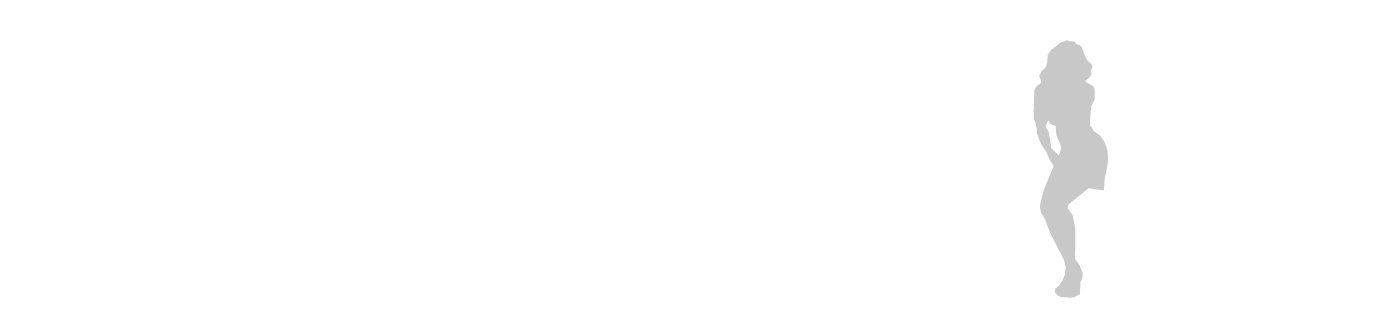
# Model space of a CAD drawing. Header units: metres. Extents: x -22.6 to 47.7, y -9.5 to 1.5.
# Drawn here: x 37.58 to 47.67, y -6.17 to -4.14 of the extents above; entities that cross this region are included whole.
import ezdxf

# ---------------------------------------------------------------- set-up
doc = ezdxf.new("R2010")
doc.units = ezdxf.units.M
doc.layers.add('persone', color=7, linetype='Continuous')
pattern_1 = [(0, (17.608, -2.652), (0, 6.985), [5.08, -1.905]), (90, (17.608, -2.652), (-6.985, 4e-16), [5.08, -1.905])]

msp = doc.modelspace()

# ---------------------------------------------------------------- hatches: boundary and pattern name
at = {"layer": 'persone', "transparency": 33554534}
h = msp.add_hatch(dxfattribs=at)
h.set_pattern_fill('ANGLE', color=256)
h.set_pattern_definition(pattern_1)
h.paths.add_polyline_path([(47.554, -4.899), (47.541, -4.789), (47.531, -4.736), (47.528, -4.617), (47.51, -4.577), (47.474, -4.549), (47.47, -4.521), (47.487, -4.474), (47.498, -4.445), (47.487, -4.408), (47.442, -4.377), (47.418, -4.324), (47.391, -4.267), (47.365, -4.217), (47.337, -4.196), (47.295, -4.177), (47.272, -4.158), (47.238, -4.136), (47.218, -4.136), (47.182, -4.181), (47.131, -4.374), (47.127, -4.485), (47.148, -4.56), (47.154, -4.61), (47.131, -4.641), (47.105, -4.685), (47.108, -4.73), (47.132, -4.757), (47.171, -4.788), (47.18, -4.814), (47.185, -4.895), (47.195, -4.929), (47.185, -4.98), (47.158, -5.062), (47.101, -5.116), (47.057, -5.149), (47.054, -5.152), (47.068, -5.193), (47.069, -5.21), (47.014, -5.318), (46.954, -5.446), (46.922, -5.522), (46.928, -5.559), (46.92, -5.604), (46.9, -5.71), (46.878, -5.898), (46.87, -5.959), (46.86, -5.999), (46.858, -6.089), (46.826, -6.139), (46.849, -6.166), (46.895, -6.148), (46.922, -6.096), (46.935, -6.069), (46.961, -6.038), (46.959, -5.989), (46.931, -5.941), (46.935, -5.884), (46.978, -5.805), (47.022, -5.691), (47.033, -5.601), (47.028, -5.561), (47.079, -5.495), (47.198, -5.365), (47.232, -5.311), (47.302, -5.325), (47.402, -5.336), (47.447, -5.459), (47.498, -5.616), (47.525, -5.656), (47.548, -5.791), (47.58, -5.869), (47.607, -5.982), (47.604, -6.059), (47.591, -6.096), (47.595, -6.116), (47.622, -6.148), (47.647, -6.151), (47.667, -6.132), (47.662, -6.071), (47.652, -6.006), (47.65, -5.978), (47.637, -5.891), (47.638, -5.707), (47.615, -5.615), (47.614, -5.564), (47.601, -5.414), (47.575, -5.31), (47.625, -5.286), (47.635, -5.262), (47.631, -5.235), (47.582, -5.139), (47.56, -5.059), (47.562, -5.007)])
h.paths.add_polyline_path([(47.397, -4.865), (47.423, -4.834), (47.457, -4.776), (47.465, -4.816), (47.498, -4.873), (47.504, -4.903), (47.498, -4.921), (47.467, -4.925), (47.425, -4.911)], flags=16)
h.paths.add_polyline_path([(47.249, -4.511), (47.231, -4.483), (47.209, -4.467), (47.219, -4.416), (47.237, -4.461), (47.259, -4.471), (47.259, -4.483)], flags=16)
h = msp.add_hatch(color=256, dxfattribs=at)
h.dxf.hatch_style = 1
h.paths.add_polyline_path([(45.675, -5.022), (45.659, -4.987), (45.629, -4.948), (45.588, -4.918), (45.556, -4.872), (45.556, -4.854), (45.566, -4.732), (45.591, -4.682), (45.592, -4.602), (45.582, -4.582), (45.557, -4.566), (45.525, -4.549), (45.525, -4.538), (45.552, -4.517), (45.569, -4.487), (45.562, -4.464), (45.571, -4.449), (45.575, -4.431), (45.567, -4.414), (45.553, -4.401), (45.54, -4.39), (45.526, -4.368), (45.51, -4.33), (45.495, -4.285), (45.477, -4.271), (45.456, -4.267), (45.442, -4.247), (45.384, -4.237), (45.336, -4.253), (45.3, -4.283), (45.264, -4.309), (45.24, -4.347), (45.236, -4.403), (45.226, -4.435), (45.19, -4.473), (45.176, -4.505), (45.19, -4.539), (45.188, -4.557), (45.16, -4.577), (45.141, -4.603), (45.137, -4.673), (45.135, -4.787), (45.135, -4.829), (45.143, -4.839), (45.158, -4.899), (45.16, -4.939), (45.19, -5.015), (45.228, -5.071), (45.254, -5.131), (45.284, -5.181), (45.212, -5.356), (45.188, -5.448), (45.18, -5.484), (45.19, -5.53), (45.218, -5.576), (45.242, -5.64), (45.268, -5.702), (45.32, -5.802), (45.362, -5.884), (45.374, -5.94), (45.368, -5.998), (45.346, -6.046), (45.322, -6.08), (45.298, -6.098), (45.292, -6.124), (45.312, -6.149), (45.334, -6.161), (45.408, -6.167), (45.44, -6.163), (45.482, -6.139), (45.484, -6.082), (45.484, -6.052), (45.5, -6.024), (45.502, -5.98), (45.48, -5.926), (45.444, -5.876), (45.446, -5.8), (45.446, -5.644), (45.428, -5.55), (45.388, -5.494), (45.394, -5.47), (45.46, -5.416), (45.546, -5.346), (45.662, -5.363), (45.667, -5.276), (45.688, -5.179), (45.693, -5.112), (45.688, -5.062)])
h.paths.add_polyline_path([(45.343, -5.045), (45.323, -5.099), (45.294, -5.071), (45.268, -5.048), (45.248, -4.925), (45.223, -4.885), (45.245, -4.834), (45.257, -4.862), (45.3, -4.88), (45.305, -4.951), (45.331, -5.005)], flags=16)
h = msp.add_hatch(dxfattribs=at)
h.set_pattern_fill('ANGLE', color=256)
h.set_pattern_definition(pattern_1)
h.paths.add_polyline_path([(46.566, -5.117), (46.561, -5.033), (46.549, -4.969), (46.528, -4.923), (46.479, -4.859), (46.472, -4.778), (46.526, -4.759), (46.546, -4.706), (46.527, -4.652), (46.525, -4.595), (46.549, -4.566), (46.684, -4.54), (46.787, -4.441), (46.817, -4.407), (46.828, -4.376), (46.749, -4.333), (46.62, -4.335), (46.567, -4.317), (46.535, -4.305), (46.516, -4.267), (46.49, -4.226), (46.462, -4.194), (46.361, -4.177), (46.302, -4.199), (46.282, -4.201), (46.128, -4.142), (46.055, -4.144), (46.028, -4.156), (46.024, -4.197), (46.071, -4.305), (46.147, -4.391), (46.187, -4.454), (46.236, -4.533), (46.24, -4.573), (46.242, -4.623), (46.244, -4.664), (46.245, -4.71), (46.257, -4.763), (46.263, -4.814), (46.255, -4.877), (46.2, -4.946), (46.179, -5.024), (46.179, -5.099), (46.202, -5.249), (46.2, -5.365), (46.185, -5.46), (46.153, -5.601), (46.107, -5.74), (46.159, -5.751), (46.234, -5.72), (46.35, -5.621), (46.389, -5.547), (46.396, -5.604), (46.356, -5.697), (46.367, -5.812), (46.379, -5.905), (46.379, -5.948), (46.358, -6), (46.356, -6.034), (46.393, -6.066), (46.413, -6.127), (46.451, -6.161), (46.497, -6.161), (46.517, -6.15), (46.511, -6.135), (46.491, -6.124), (46.477, -6.081), (46.459, -5.982), (46.459, -5.962), (46.48, -5.821), (46.529, -5.691), (46.529, -5.61), (46.558, -5.541), (46.529, -5.465), (46.527, -5.404), (46.579, -5.375), (46.574, -5.313), (46.571, -5.223)])
h.paths.add_polyline_path([(46.547, -4.5), (46.509, -4.481), (46.471, -4.474), (46.466, -4.456), (46.469, -4.436), (46.507, -4.402), (46.52, -4.394), (46.575, -4.391), (46.605, -4.378), (46.689, -4.396), (46.748, -4.402), (46.713, -4.413), (46.664, -4.446), (46.608, -4.487), (46.58, -4.495)], flags=16)
h.paths.add_polyline_path([(46.274, -4.387), (46.26, -4.384), (46.228, -4.344), (46.181, -4.292), (46.139, -4.248), (46.129, -4.229), (46.131, -4.225), (46.155, -4.228), (46.203, -4.228), (46.241, -4.228), (46.264, -4.242), (46.28, -4.263), (46.268, -4.273), (46.259, -4.296), (46.261, -4.32), (46.265, -4.335), (46.278, -4.343), (46.273, -4.362), (46.269, -4.373)], flags=16)
h = msp.add_hatch(dxfattribs=at)
h.set_pattern_fill('ANGLE', color=256)
h.set_pattern_definition(pattern_1)
h.paths.add_polyline_path([(38.203, -4.833), (38.203, -4.797), (38.244, -4.74), (38.278, -4.699), (38.324, -4.613), (38.346, -4.575), (38.358, -4.558), (38.363, -4.544), (38.365, -4.506), (38.369, -4.375), (38.381, -4.354), (38.374, -4.327), (38.356, -4.308), (38.302, -4.304), (38.291, -4.318), (38.325, -4.356), (38.338, -4.366), (38.325, -4.431), (38.306, -4.524), (38.306, -4.538), (38.287, -4.557), (38.26, -4.597), (38.234, -4.621), (38.207, -4.611), (38.194, -4.593), (38.195, -4.566), (38.185, -4.535), (38.168, -4.498), (38.135, -4.471), (38.101, -4.458), (38.072, -4.465), (38.034, -4.491), (38.018, -4.516), (38.003, -4.555), (37.993, -4.609), (37.986, -4.652), (37.996, -4.681), (37.98, -4.7), (37.931, -4.723), (37.87, -4.728), (37.809, -4.725), (37.774, -4.707), (37.732, -4.706), (37.669, -4.709), (37.633, -4.698), (37.624, -4.685), (37.618, -4.658), (37.619, -4.635), (37.622, -4.615), (37.608, -4.601), (37.588, -4.609), (37.579, -4.653), (37.585, -4.688), (37.606, -4.713), (37.634, -4.729), (37.698, -4.754), (37.721, -4.758), (37.751, -4.758), (37.813, -4.781), (37.863, -4.792), (37.919, -4.797), (37.957, -4.807), (37.983, -4.841), (37.994, -4.906), (38.026, -4.961), (38.032, -5.016), (38.026, -5.066), (38.006, -5.075), (38.011, -5.086), (37.987, -5.112), (37.942, -5.157), (37.91, -5.242), (37.909, -5.316), (37.923, -5.351), (37.937, -5.404), (37.944, -5.502), (37.922, -5.638), (37.907, -5.725), (37.869, -5.884), (37.841, -6.089), (37.87, -6.129), (37.914, -6.137), (37.968, -6.139), (38.015, -6.108), (38.015, -5.716), (38.038, -5.627), (38.054, -5.539), (38.073, -5.485), (38.092, -5.476), (38.121, -5.496), (38.168, -5.631), (38.184, -5.653), (38.172, -5.72), (38.145, -5.856), (38.128, -6.022), (38.146, -6.063), (38.195, -6.082), (38.195, -6.128), (38.208, -6.151), (38.237, -6.161), (38.249, -6.15), (38.246, -6.138), (38.235, -6.124), (38.236, -6.101), (38.237, -6.081), (38.278, -6.066), (38.31, -6.036), (38.294, -5.995), (38.292, -5.807), (38.281, -5.657), (38.283, -5.614), (38.243, -5.484), (38.199, -5.332), (38.145, -5.223), (38.145, -5.182), (38.16, -5.183), (38.159, -5.134), (38.184, -5.09), (38.193, -4.996), (38.225, -4.972), (38.246, -4.926), (38.234, -4.878)])
h = msp.add_hatch(dxfattribs=at)
h.set_pattern_fill('ANGLE', color=256)
h.set_pattern_definition(pattern_1)
h.paths.add_polyline_path([(42.188, -5.11), (42.172, -4.952), (42.148, -4.899), (42.149, -4.84), (42.143, -4.784), (42.111, -4.743), (42.073, -4.698), (42.038, -4.657), (42.029, -4.612), (42.039, -4.579), (42.067, -4.562), (42.079, -4.547), (42.091, -4.488), (42.108, -4.457), (42.115, -4.439), (42.117, -4.423), (42.119, -4.396), (42.126, -4.379), (42.111, -4.376), (42.115, -4.341), (42.079, -4.313), (42.033, -4.291), (42.015, -4.278), (42.001, -4.274), (41.98, -4.265), (41.981, -4.276), (41.956, -4.27), (41.938, -4.277), (41.939, -4.299), (41.917, -4.303), (41.909, -4.318), (41.905, -4.332), (41.905, -4.363), (41.896, -4.377), (41.895, -4.394), (41.891, -4.418), (41.895, -4.427), (41.886, -4.436), (41.887, -4.458), (41.898, -4.482), (41.915, -4.494), (41.922, -4.528), (41.925, -4.551), (41.906, -4.58), (41.883, -4.616), (41.852, -4.663), (41.803, -4.787), (41.777, -4.893), (41.775, -4.963), (41.778, -5.029), (41.757, -5.067), (41.754, -5.137), (41.721, -5.25), (41.741, -5.263), (41.713, -5.324), (41.749, -5.388), (41.773, -5.39), (41.824, -5.388), (41.875, -5.388), (41.888, -5.379), (41.888, -5.378), (41.832, -5.354), (41.79, -5.328), (41.759, -5.31), (41.775, -5.267), (41.795, -5.272), (41.822, -5.188), (41.858, -5.083), (41.862, -5.047), (41.894, -4.997), (41.899, -5.049), (41.937, -5.122), (41.933, -5.168), (41.902, -5.258), (41.886, -5.333), (41.888, -5.378), (41.889, -5.378), (41.888, -5.379), (41.893, -5.462), (41.871, -5.607), (41.853, -5.643), (41.805, -5.681), (41.721, -5.717), (41.635, -5.801), (41.555, -5.901), (41.506, -5.942), (41.513, -5.958), (41.462, -5.986), (41.452, -6.005), (41.455, -6.041), (41.488, -6.082), (41.509, -6.129), (41.529, -6.164), (41.606, -6.167), (41.625, -6.149), (41.609, -6.133), (41.599, -6.105), (41.602, -6.082), (41.625, -6.092), (41.641, -6.087), (41.672, -6.061), (41.73, -6.017), (41.816, -5.932), (41.878, -5.856), (41.945, -5.797), (42, -5.764), (42.067, -5.702), (42.069, -5.601), (42.079, -5.526), (42.121, -5.469), (42.149, -5.474), (42.186, -5.541), (42.238, -5.657), (42.32, -5.771), (42.371, -5.87), (42.418, -5.935), (42.464, -6.02), (42.504, -6.087), (42.53, -6.095), (42.545, -6.143), (42.553, -6.16), (42.64, -6.169), (42.689, -6.162), (42.697, -6.134), (42.667, -6.084), (42.614, -6.041), (42.622, -6.001), (42.614, -5.952), (42.566, -5.883), (42.468, -5.786), (42.446, -5.719), (42.389, -5.506), (42.317, -5.333), (42.25, -5.227)])
h = msp.add_hatch(dxfattribs=at)
h.set_pattern_fill('ANGLE', color=256)
h.set_pattern_definition(pattern_1)
h.paths.add_polyline_path([(39.159, -5.087), (39.132, -5.018), (39.128, -4.984), (39.139, -4.897), (39.139, -4.87), (39.168, -4.857), (39.18, -4.821), (39.174, -4.791), (39.162, -4.765), (39.152, -4.752), (39.132, -4.749), (39.089, -4.766), (39.045, -4.778), (38.942, -4.771), (38.893, -4.795), (38.892, -4.83), (38.899, -4.851), (38.919, -4.873), (38.941, -4.916), (38.947, -4.94), (38.939, -4.974), (38.928, -5.001), (38.89, -5.039), (38.86, -5.073), (38.848, -5.052), (38.811, -4.991), (38.78, -4.959), (38.777, -4.942), (38.824, -4.891), (38.864, -4.84), (38.892, -4.83), (38.893, -4.795), (38.942, -4.771), (39.045, -4.778), (39.089, -4.766), (39.132, -4.749), (39.152, -4.752), (39.154, -4.734), (39.159, -4.701), (39.159, -4.67), (39.141, -4.655), (39.109, -4.655), (39.073, -4.661), (39.045, -4.661), (39.037, -4.64), (39.041, -4.628), (39.095, -4.621), (39.118, -4.602), (39.124, -4.563), (39.097, -4.525), (39.082, -4.513), (39.077, -4.489), (39.065, -4.45), (39.049, -4.422), (39.03, -4.411), (38.992, -4.398), (38.967, -4.401), (38.938, -4.405), (38.907, -4.434), (38.887, -4.467), (38.876, -4.501), (38.867, -4.539), (38.852, -4.562), (38.86, -4.605), (38.899, -4.638), (38.927, -4.641), (38.934, -4.663), (38.919, -4.672), (38.875, -4.695), (38.841, -4.712), (38.824, -4.739), (38.792, -4.791), (38.771, -4.841), (38.742, -4.89), (38.718, -4.928), (38.719, -4.971), (38.76, -5.021), (38.803, -5.058), (38.827, -5.096), (38.831, -5.134), (38.844, -5.186), (38.847, -5.186), (38.826, -5.199), (38.809, -5.216), (38.81, -5.235), (38.827, -5.245), (38.808, -5.252), (38.809, -5.263), (38.808, -5.279), (38.831, -5.299), (38.844, -5.298), (38.839, -5.319), (38.842, -5.334), (38.861, -5.34), (38.887, -5.342), (38.955, -5.367), (39.036, -5.367), (39.127, -5.351), (39.158, -5.357), (39.185, -5.343), (39.19, -5.312), (39.171, -5.292), (39.197, -5.29), (39.21, -5.265), (39.207, -5.241), (39.181, -5.235), (39.205, -5.216), (39.2, -5.194), (39.19, -5.181), (39.166, -5.168)])
h.paths.add_polyline_path([(39.147, -5.458), (39.127, -5.351), (39.036, -5.367), (38.955, -5.367), (38.887, -5.342), (38.886, -5.342), (38.962, -5.461), (39.001, -5.507), (39.047, -5.614), (39.022, -5.683), (39.024, -5.731), (39.053, -5.862), (39.08, -5.964), (39.076, -6.012), (39.068, -6.064), (39.075, -6.098), (39.075, -6.13), (39.083, -6.132), (39.087, -6.1), (39.098, -6.109), (39.108, -6.14), (39.121, -6.166), (39.185, -6.166), (39.184, -6.141), (39.167, -6.115), (39.153, -6.088), (39.131, -6.02), (39.123, -5.959), (39.121, -5.806), (39.121, -5.706), (39.136, -5.628), (39.146, -5.603), (39.148, -5.566)])
h.paths.add_polyline_path([(38.993, -5.552), (39.001, -5.507), (38.962, -5.461), (38.886, -5.342), (38.879, -5.39), (38.865, -5.503), (38.865, -5.542), (38.84, -5.599), (38.8, -5.653), (38.77, -5.713), (38.74, -5.905), (38.719, -5.962), (38.696, -5.994), (38.683, -6.028), (38.688, -6.048), (38.688, -6.074), (38.683, -6.099), (38.688, -6.1), (38.694, -6.073), (38.698, -6.055), (38.709, -6.061), (38.722, -6.078), (38.736, -6.115), (38.75, -6.133), (38.784, -6.135), (38.805, -6.122), (38.796, -6.108), (38.769, -6.079), (38.756, -6.03), (38.751, -5.992), (38.778, -5.928), (38.821, -5.851), (38.882, -5.763), (38.916, -5.656)])
h = msp.add_hatch(dxfattribs=at)
h.set_pattern_fill('ANGLE', color=256)
h.set_pattern_definition(pattern_1)
h.paths.add_polyline_path([(40.142, -5.175), (40.073, -5.053), (40.07, -5.04), (40.09, -5.037), (40.126, -5.01), (40.139, -4.993), (40.239, -4.931), (40.251, -4.897), (40.236, -4.871), (40.177, -4.811), (40.114, -4.77), (40.082, -4.731), (40.049, -4.704), (39.998, -4.683), (39.99, -4.655), (40.004, -4.652), (40.004, -4.636), (39.989, -4.619), (39.993, -4.597), (40.004, -4.577), (40.014, -4.553), (40.013, -4.523), (40.001, -4.5), (39.986, -4.458), (39.949, -4.428), (39.913, -4.428), (39.881, -4.437), (39.854, -4.453), (39.835, -4.492), (39.829, -4.542), (39.836, -4.599), (39.821, -4.63), (39.795, -4.655), (39.777, -4.655), (39.773, -4.673), (39.797, -4.671), (39.893, -4.77), (39.98, -4.806), (40.019, -4.81), (40.029, -4.803), (40.051, -4.809), (40.069, -4.826), (40.118, -4.861), (40.164, -4.887), (40.181, -4.907), (40.175, -4.926), (40.132, -4.958), (40.12, -4.96), (40.091, -4.975), (40.044, -4.983), (40.003, -4.947), (39.994, -4.915), (39.995, -4.853), (40.009, -4.818), (40.019, -4.81), (39.98, -4.806), (39.893, -4.77), (39.797, -4.671), (39.773, -4.673), (39.778, -4.757), (39.75, -4.805), (39.733, -4.848), (39.74, -4.873), (39.759, -4.896), (39.786, -4.911), (39.795, -4.932), (39.804, -4.966), (39.802, -5.013), (39.765, -5.051), (39.733, -5.055), (39.686, -5.016), (39.644, -4.95), (39.606, -4.908), (39.646, -4.882), (39.697, -4.829), (39.72, -4.8), (39.75, -4.805), (39.778, -4.757), (39.773, -4.673), (39.741, -4.666), (39.716, -4.672), (39.673, -4.714), (39.652, -4.75), (39.631, -4.783), (39.583, -4.83), (39.557, -4.865), (39.542, -4.889), (39.542, -4.915), (39.562, -4.957), (39.611, -5.004), (39.664, -5.044), (39.705, -5.079), (39.732, -5.094), (39.77, -5.094), (39.788, -5.1), (39.803, -5.114), (39.773, -5.197), (39.732, -5.286), (39.711, -5.36), (39.66, -5.451), (39.562, -5.551), (39.705, -5.519), (39.86, -5.462), (40.023, -5.388), (40.158, -5.35), (40.18, -5.321)])
h.paths.add_polyline_path([(40.186, -5.493), (40.158, -5.35), (40.023, -5.388), (40.041, -5.453), (40.088, -5.581), (40.118, -5.67), (40.123, -5.735), (40.152, -5.842), (40.165, -5.91), (40.186, -6.005), (40.189, -6.103), (40.17, -6.148), (40.171, -6.163), (40.221, -6.171), (40.239, -6.155), (40.239, -6.121), (40.239, -6.074), (40.23, -6.018), (40.231, -5.857), (40.228, -5.753), (40.2, -5.656)])
h.paths.add_polyline_path([(39.773, -5.604), (39.806, -5.557), (39.86, -5.462), (39.705, -5.519), (39.694, -5.558), (39.69, -5.588), (39.654, -5.644), (39.625, -5.753), (39.619, -5.803), (39.598, -5.926), (39.581, -5.985), (39.551, -6.048), (39.548, -6.086), (39.543, -6.137), (39.548, -6.152), (39.566, -6.168), (39.593, -6.168), (39.614, -6.151), (39.61, -6.119), (39.61, -6.053), (39.611, -6.032), (39.66, -5.905), (39.723, -5.777), (39.762, -5.673)])

doc.saveas('drawing.dxf')
